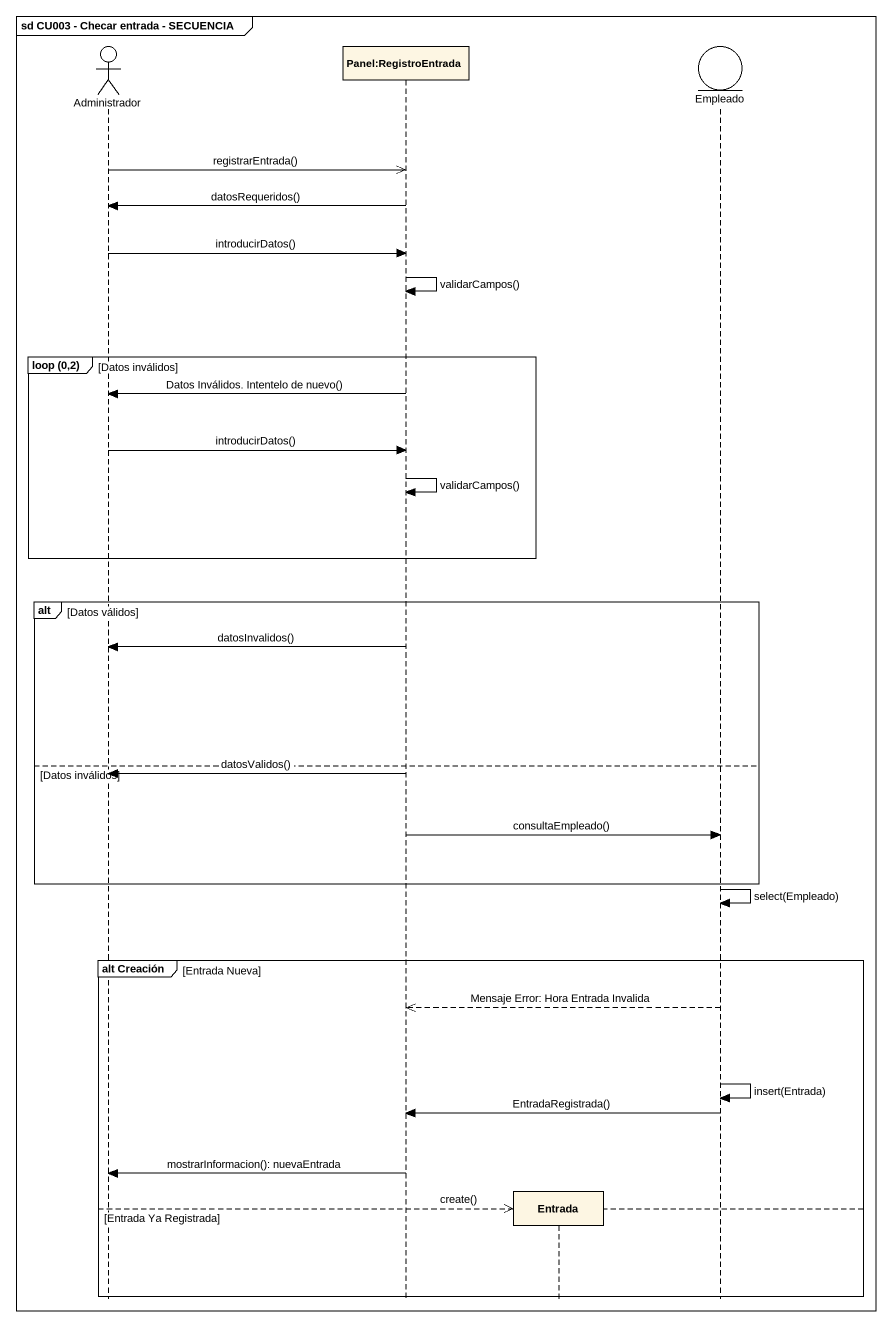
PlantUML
@startuml
mainframe sd CU003 - Checar entrada - SECUENCIA
hide footbox
actor Administrador
participant "Panel:RegistroEntrada" as Panel_RegistroEntrada
participant Entrada
entity Empleado

Administrador ->> Panel_RegistroEntrada : registrarEntrada()
Panel_RegistroEntrada -> Administrador : datosRequeridos()
Administrador -> Panel_RegistroEntrada : introducirDatos()
Panel_RegistroEntrada -> Panel_RegistroEntrada : validarCampos()
group loop (0,2) [Datos inválidos]
  Panel_RegistroEntrada -> Administrador : Datos Inválidos. Intentelo de nuevo()
  Administrador -> Panel_RegistroEntrada : introducirDatos()
  Panel_RegistroEntrada -> Panel_RegistroEntrada : validarCampos()
end
alt Datos válidos
  Panel_RegistroEntrada -> Administrador : datosInvalidos()
else Datos inválidos
  Panel_RegistroEntrada -> Administrador : datosValidos()
  Panel_RegistroEntrada -> Empleado : consultaEmpleado()
end
Empleado -> Empleado : select(Empleado)
group alt Creación [Entrada Nueva]
  Empleado -->> Panel_RegistroEntrada : Mensaje Error: Hora Entrada Invalida
  Empleado -> Empleado : insert(Entrada)
  Empleado -> Panel_RegistroEntrada : EntradaRegistrada()
  Panel_RegistroEntrada -> Administrador : mostrarInformacion(): nuevaEntrada
else Entrada Ya Registrada
  Panel_RegistroEntrada -->> Entrada ** : create()
end
@enduml
